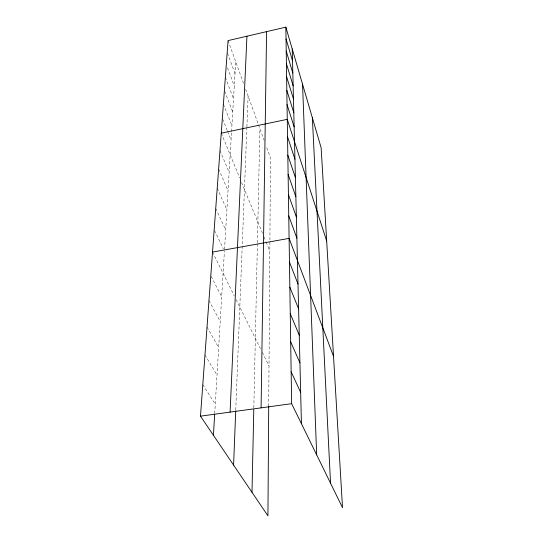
<?xml version="1.0" encoding="UTF-8"?>
<svg xmlns="http://www.w3.org/2000/svg" width="543" height="543" viewBox="0 0 543 543"><rect width="100%" height="100%" fill="white"/><g stroke="black" fill="none" stroke-linecap="round" stroke-linejoin="round"><path stroke-width="0.41" stroke-dasharray="2.71 2.04" d="M268.717 406.245L270.489 157.932L266.111 145.829M253.825 407.888L257.402 243.515M257.423 242.687L259.9 128.643M235.75 410.033L246.875 127.653M246.902 126.852L248.117 96.057M214.716 413.515L224.422 251.117M224.524 249.42L231.515 132.417M231.562 131.576L235.73 61.807M202.797 384.62L215.266 404.304M204.976 354.959L217.01 375.104M207.026 327.008L218.659 347.54M208.967 300.632L220.22 321.47M211.186 276.441L221.693 296.777M212.53 252.081L234.257 295.854M236.11 299.58L260.491 348.708M262.33 352.414L269.002 365.853M214.539 230.456L223.322 248.823M215.734 208.431L225.684 229.96M217.22 188.224L226.886 209.822M218.632 168.982L228.033 190.62M219.976 150.642L229.132 172.294M221.266 133.15L239.687 177.887M241.587 182.502L262.683 233.728M263.973 236.85L265.819 241.336M266.131 242.083L269.823 251.063M222.664 119.127L227.327 130.707M227.639 131.474L231.06 139.965M223.397 104.134L231.915 125.704M224.7 91.224L232.737 111.973M225.365 77.289L233.524 98.745M227.483 67.773L234.284 85.991M227.483 53.173L235.024 73.685M228.06 40.596L243.705 83.853M245.633 89.195L258.251 124.076M258.522 124.836L264.156 140.42"/><path stroke-width="0.81" d="M268.717 406.245L267.93 515.85L200.482 416.162L228.06 40.596L285.849 27.15L321.144 147.791L342.518 507.705L291.639 403.68L285.849 27.15M261.088 407.861L266.586 31.63M251.993 492.297L253.791 409.544M233.585 465.093L235.723 410.868M230.096 412.103L246.943 36.205M213.419 435.282L214.668 414.35M221.266 133.15L287.267 119.338L326.682 241.024M212.53 252.081L289.1 238.377L333.531 356.344M200.482 416.162L291.639 403.68M291.15 371.806L300.666 392.392M290.688 341.873L299.946 362.921M290.254 313.711L299.261 335.126M289.847 287.159L298.616 308.872M289.46 262.086L298.005 284.037M288.754 215.917L296.878 238.173M288.421 194.618L296.363 216.956M288.109 174.384L295.867 196.77M287.817 155.135L295.392 177.547M287.532 136.809L294.944 159.221M287.037 104.575L294.15 126.913M286.819 90.396L293.804 112.672M286.609 76.767L293.464 98.975M286.405 63.653L293.139 85.787M286.215 51.028L292.826 73.074M286.025 38.872L292.528 60.816M312.347 117.716L330.538 483.216M302.546 84.226L316.671 454.858M292.236 48.992L301.433 423.703"/></g></svg>
